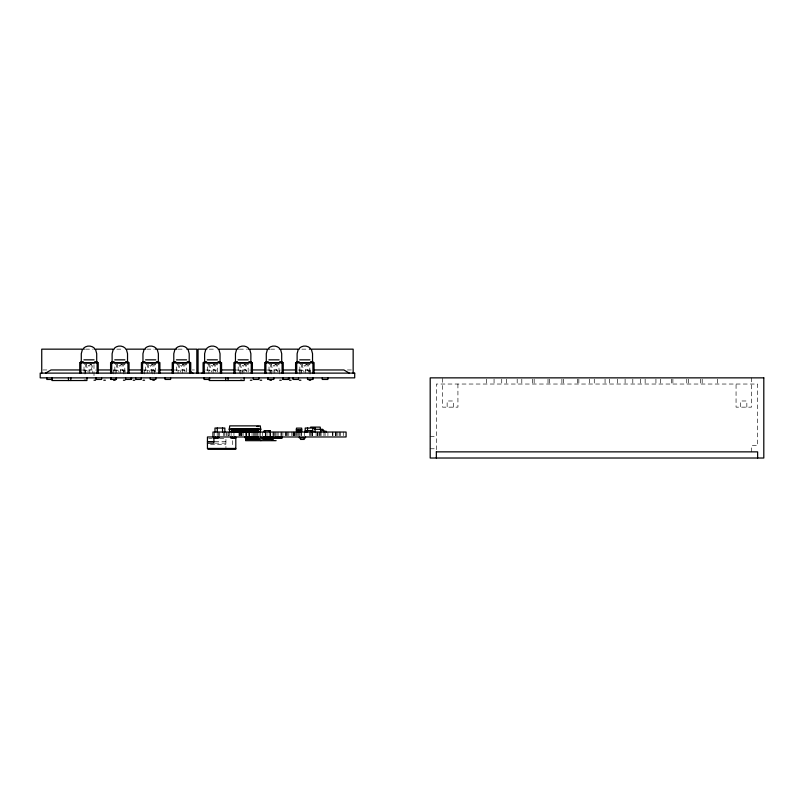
<?xml version="1.0" encoding="UTF-8"?>
<svg xmlns="http://www.w3.org/2000/svg" width="804" height="804" viewBox="0 0 804 804"><rect width="100%" height="100%" fill="white"/><g stroke="black" fill="none" stroke-linecap="round" stroke-linejoin="round"><path stroke-width="0.6" stroke-dasharray="4.02 3.01" d="M90.661 364.282L88.993 366.302L87.324 364.282M121.494 364.282L119.826 366.302L118.158 364.282M152.328 364.282L150.66 366.302L148.991 364.282M183.161 364.282L181.493 366.302L179.825 364.282M213.995 364.282L212.326 366.302L210.658 364.282M244.828 364.282L243.16 366.302L241.491 364.282M275.661 364.282L273.993 366.302L272.325 364.282M306.495 364.282L304.827 366.302L303.158 364.282M85.515 349.157L93.023 349.157M116.781 349.157L123.042 349.157M146.8 349.157L154.308 349.157M178.076 349.157L184.327 349.157M209.321 349.157L215.572 349.157M239.341 349.157L246.848 349.157M270.606 349.157L276.857 349.157M301.872 349.157L308.133 349.157M42.903 369.961L47.536 369.961M81.385 370.031L95.666 370.031M113.153 370.031L126.499 370.031M143.052 370.031L157.333 370.031M173.885 370.031L188.166 370.031M192.196 369.961L194.518 369.961M205.653 370.031L219 370.031M235.552 370.031L250.607 370.031M266.385 370.031L280.666 370.031M298.153 370.031L311.5 370.031M347.368 369.961L352.001 369.961M430.19 436.441L436.351 436.441M208.668 438.512L212.377 438.512M219.773 438.512L225.934 438.512L225.934 447.758M214.839 441.597L225.934 441.597M214.839 443.135L225.934 443.135M210.517 444.682L225.934 444.682M430.19 448.773L436.351 448.773M751.469 377.86L751.469 407.156L736.052 407.156L736.062 384.031M751.469 451.858L751.469 445.687L757.629 445.687L757.629 384.031L436.351 384.031L436.351 450.602M746.846 407.156L746.846 400.985L740.675 400.985L740.675 407.156M717.6 379.096L717.6 384.031M702.183 379.096L702.183 384.031M700.646 379.096L700.646 384.031M688.304 379.096L688.304 384.031M686.767 379.096L686.767 384.031M672.888 379.096L672.888 384.031M671.35 379.096L671.35 384.031M660.556 379.096L660.556 384.031M655.933 379.096L655.933 384.031M645.14 379.096L645.14 384.031M640.517 379.096L640.517 384.031M632.808 379.096L632.808 384.031M625.1 379.096L625.1 384.031M617.392 379.096L617.392 384.031M609.683 379.096L609.683 384.031M605.06 379.096L605.06 384.031M594.267 379.096L594.267 384.031M589.644 379.096L589.644 384.031M578.85 379.096L578.85 384.031M577.312 379.096L577.312 384.031M563.433 379.096L563.433 384.031M561.895 379.096L561.895 384.031M549.564 379.096L549.564 384.031M548.016 379.096L548.016 384.031M534.147 379.096L534.147 384.031M532.6 379.096L532.6 384.031M521.806 379.096L521.806 384.031M517.183 379.096L517.183 384.031M506.389 379.096L506.389 384.031M501.736 379.096L501.736 384.031M494.058 379.096L494.058 384.031M486.38 379.096L486.38 384.031M457.918 384.031L457.938 407.156L442.522 407.156L442.522 377.86M453.315 407.156L453.315 400.985L447.145 400.985L447.145 407.156M343.268 432.039L343.268 435.738M340.454 432.039L340.454 435.738M339.63 432.039L339.63 435.738M337.871 432.039L337.871 435.738M336.615 432.039L336.615 435.738M335.75 432.039L335.75 435.738M335.439 432.039L335.439 435.738M332.936 432.039L332.936 435.738M332.625 432.039L332.625 435.738M327.921 432.039L327.921 435.738M325.107 432.039L325.107 435.738M323.932 432.039L323.932 435.738M321.108 432.039L321.108 435.738M320.092 432.039L320.092 435.738M319.851 432.039L319.851 435.738M318.917 432.039L318.917 435.738M317.66 432.039L317.66 435.738M317.349 432.039L317.268 435.738M316.103 432.039L316.103 435.738M312.495 432.039L312.495 435.738M312.264 432.039L312.264 435.738M311.238 432.039L311.238 435.738M310.696 369.961L310.696 375.669M310.696 432.039L310.696 435.738M309.821 372.011L309.821 364.282L308.575 364.282L307.058 370.413L308.264 370.413L308.264 373.116M309.439 432.039L309.439 435.738M309.158 369.961L309.158 375.669M305.6 373.116L305.6 370.413L307.55 364.282L302.103 364.282L304.053 372.212M304.425 432.039L304.425 435.738M301.611 432.039L301.611 435.738M301.379 373.116L301.379 370.413L302.585 370.413L301.078 364.282L299.842 364.282L299.842 372.011M300.977 432.039L300.977 435.738M300.897 369.961L300.897 375.669M299.731 432.039L299.731 435.738M299.349 369.961L299.349 375.669M298.475 432.039L298.475 435.738M297.229 432.039L297.229 435.738M296.596 432.039L296.596 435.738M295.339 432.039L295.339 435.738M294.636 432.039L294.636 435.738M294.093 432.039L294.093 435.738M293.782 432.039L293.782 435.738M293.39 432.039L293.39 435.738M293.068 432.039L293.068 435.738M291.822 432.039L291.822 435.738M288.837 432.039L288.767 435.738M287.591 432.039L287.591 435.738M286.495 432.039L286.495 435.738M285.943 432.039L285.943 435.738M285.239 432.039L285.239 435.738M282.887 432.039L282.887 435.738M281.641 432.039L281.641 435.738M280.928 432.039L280.928 435.738M279.742 369.961L279.742 375.669M278.988 372.011L278.988 364.282L277.742 364.282L276.224 370.413L277.43 370.413L277.43 373.116M278.114 432.039L278.114 435.738M276.938 432.039L276.938 435.738M275.692 432.039L275.692 435.738M274.767 373.116L274.767 370.413L276.717 364.282L271.27 364.282L273.219 372.212M274.435 432.039L274.435 435.738M273.179 432.039L273.179 435.738M273.099 432.039L273.099 435.738M271.481 369.961L271.481 375.669M270.556 373.116L270.556 370.413L271.752 370.413L270.244 364.282L269.008 364.282L269.008 372.011M270.435 432.039L270.435 435.738M270.285 432.039L270.285 435.738M269.933 369.961L269.933 375.669M269.189 432.039L269.189 435.738M266.988 432.039L266.988 435.738M265.742 432.039L265.742 435.738M265.27 432.039L265.27 435.738M262.456 432.039L262.456 435.738M260.255 432.039L260.255 435.738M259.009 432.039L259.009 435.738M257.441 432.039L257.441 435.738M256.727 432.039L256.727 435.738M255.481 432.039L255.481 435.738M254.617 432.039L254.617 435.738M253.29 432.039L253.29 435.738M252.034 432.039L252.034 435.738M249.682 432.039L249.682 435.738M249.602 432.039L249.602 435.738M248.436 432.039L248.436 435.738M248.155 372.011L248.155 364.282L246.908 364.282L245.391 370.413L246.597 370.413L246.597 373.116M246.788 432.039L246.788 435.738M246.547 432.039L246.547 435.738M245.3 432.039L245.3 435.738M243.934 373.116L243.934 370.413L245.883 364.282L240.436 364.282L242.386 372.212M243.14 432.039L243.14 435.738M242.064 369.961L242.064 375.669M241.893 432.039L241.893 435.738M241.773 432.039L241.773 435.738M241.19 432.039L241.19 435.738M240.527 369.961L240.527 375.669M240.527 432.039L240.527 435.738M239.934 432.039L239.934 435.738M239.723 373.116L239.723 370.413L240.919 370.413L239.411 364.282L238.175 364.282L238.175 372.011M239.27 432.039L239.27 435.738M238.959 432.039L238.959 435.738M233.944 432.039L233.944 435.738M232.718 440.672L232.718 446.833M231.12 432.039L231.12 435.738M229.482 432.039L229.482 435.738M227.04 432.039L227.04 435.738M226.115 432.039L226.115 435.738M224.537 432.039L224.537 435.738M223.291 432.039L223.291 435.738M219.422 432.039L219.422 435.738M218.437 432.039L218.437 435.738M217.321 372.011L217.321 364.282L216.075 364.282L214.567 370.413L215.763 370.413L215.763 373.116M217.18 432.039L217.18 435.738M214.326 432.039L214.326 435.738M213.1 373.116L213.1 370.413L215.05 364.282L209.603 364.282L211.552 372.212M208.889 373.116L208.889 370.413L210.085 370.413L208.578 364.282L207.342 364.282L207.342 372.011M186.488 372.011L186.488 364.282L185.242 364.282L183.734 370.413L184.93 370.413L184.93 373.116M182.267 373.116L182.267 370.413L184.216 364.282L178.769 364.282L180.719 372.212M178.056 373.116L178.056 370.413L179.252 370.413L177.744 364.282L176.508 364.282L176.508 372.011M155.654 372.011L155.654 364.282L154.408 364.282L152.901 370.413L154.097 370.413L154.097 373.116M154.378 369.961L154.378 375.669M152.83 369.961L152.83 375.669M151.433 373.116L151.433 370.413L153.383 364.282L147.936 364.282L149.886 372.212M147.222 373.116L147.222 370.413L148.418 370.413L146.911 364.282L145.675 364.282L145.675 372.011M144.569 369.961L144.569 375.669M124.962 369.961L124.962 375.669M124.821 372.011L124.821 364.282L123.575 364.282L122.067 370.413L123.263 370.413L123.263 373.116M123.414 369.961L123.414 375.669M120.6 373.116L120.6 370.413L122.55 364.282L117.103 364.282L119.052 372.212M116.389 373.116L116.389 370.413L117.585 370.413L116.077 364.282L114.841 364.282L114.841 372.011M115.153 369.961L115.153 375.669M113.615 369.961L113.615 375.669M94.008 375.669L93.988 364.282L92.741 364.282L91.234 370.413L92.44 370.413L92.44 373.116M89.767 373.116L89.767 370.413L91.716 364.282L86.269 364.282L88.219 372.212M85.747 369.961L85.747 375.669M85.556 373.116L85.556 370.413L86.752 370.413L85.244 364.282L84.008 364.282L84.008 372.011M84.199 369.961L84.199 375.669M228.306 435.738L228.306 432.039L228.225 435.738"/><path stroke-width="1.21" d="M296.314 429.929L296.465 428.13L301.711 428.13L301.711 431.728L296.465 431.728L296.314 429.929L301.862 429.929M304.394 437.899L304.244 439.436L300.545 439.436L300.394 437.899M229.854 432.039L229.281 429.416L229.723 425.869L260.295 425.869L260.727 429.416L260.154 432.039M262.918 438.662L263.36 436.974M263.049 438.974L263.481 437.275L265.008 436.974L264.667 438.662M263.792 438.662L264.144 437.275M263.923 438.974L264.355 437.275M264.797 438.974L265.23 437.275L266.757 436.974M265.541 438.662L265.973 436.974M265.662 438.974L266.104 437.275M266.405 438.662L266.848 436.974M266.536 438.974L266.978 437.275L268.496 436.974M267.28 438.662L267.712 436.974M267.41 438.974L267.843 437.275M268.154 438.662L268.586 436.974M268.285 438.974L268.717 437.275L270.244 436.974M269.461 436.974L268.938 438.974M269.159 438.974L269.591 437.275M270.335 436.974L269.812 438.974M270.023 438.974L270.466 437.275L271.993 436.974M271.209 436.974L270.677 438.974M270.898 438.974L271.33 437.275M272.074 436.974L271.551 438.974M271.772 438.974L272.204 437.275L273.079 437.275M272.948 436.974L272.425 438.974M82.32 349.83L81.284 353.69L81.284 363.026M113.153 349.83L112.118 353.69L112.118 363.026M143.986 349.83L142.951 353.69L142.951 361.86M174.82 349.83L173.785 353.69L173.785 363.026M205.653 349.83L204.618 353.69L204.618 363.026M236.487 349.83L235.451 353.69L235.451 361.86M267.32 349.83L266.285 353.69L266.285 363.026M298.153 349.83L297.118 353.69L297.118 361.86M83.546 348.232C86.44 345.298 91.545 345.298 94.44 348.232M114.379 348.232C117.273 345.298 122.379 345.298 125.273 348.232M145.212 348.232C148.107 345.298 153.212 345.298 156.107 348.232M176.046 348.232C178.94 345.298 184.046 345.298 186.94 348.232M206.879 348.232C209.774 345.298 214.879 345.298 217.773 348.232M237.713 348.232C240.607 345.298 245.712 345.298 248.607 348.232M268.546 348.232C271.44 345.298 276.546 345.298 279.44 348.232M299.379 348.232C302.274 345.298 307.379 345.298 310.274 348.232M45.597 373.116L51.004 369.961L79.817 369.961M201.925 373.116L204.085 371.85M84.269 349.157L41.738 349.157L41.738 373.116M94.269 349.157L114.289 349.157M125.545 349.157L145.554 349.157M155.554 349.157L176.82 349.157M186.829 349.157L196.829 349.157L196.829 373.116M206.819 349.157L198.065 349.157L198.065 373.116M218.075 349.157L238.084 349.157M248.094 349.157L269.36 349.157M279.36 349.157L299.379 349.157M309.379 349.157L353.157 349.157L353.157 373.116M83.907 359.84L94.078 359.84M114.741 359.84L124.911 359.84M145.574 359.84L155.745 359.84M176.408 359.84L186.578 359.84M207.241 359.84L217.412 359.84M238.074 359.84L248.245 359.84M268.908 359.84L279.078 359.84M299.741 359.84L309.912 359.84M80.822 361.699L83.284 361.699M94.701 361.699L97.163 361.699M111.655 361.699L114.118 361.699M125.535 361.699L127.997 361.699M142.489 361.699L144.951 361.699M156.368 361.699L158.83 361.699M173.322 361.699L175.785 361.699M187.201 361.699L189.664 361.699M204.156 361.699L206.618 361.699M218.035 361.699L220.497 361.699M234.989 361.699L237.451 361.699M248.858 361.699L251.33 361.699M265.822 361.699L268.285 361.699M279.691 361.699L282.164 361.699M296.656 361.699L299.118 361.699M310.525 361.699L312.997 361.699M83.596 362.785L94.39 362.785M114.429 362.785L125.223 362.785M145.263 362.785L156.056 362.785M176.096 362.785L186.89 362.785M206.929 362.785L217.723 362.785M237.763 362.785L248.557 362.785M268.596 362.785L279.39 362.785M299.43 362.785L310.223 362.785M97.364 369.961L111.143 369.961M128.68 369.961L142.469 369.961M160.006 369.961L172.538 369.961M221.11 369.961L234.889 369.961M252.436 369.961L264.958 369.961M282.475 370.031L296.284 369.961M313.821 369.961L343.891 369.961L349.298 373.116M84.199 380.232L85.747 380.232M94.008 380.232L95.545 380.232M103.806 380.232L105.354 380.232M113.615 380.232L115.153 380.232M123.414 380.232L124.962 380.232M133.223 380.232L134.76 380.232M143.022 380.232L144.569 380.232M152.83 380.232L154.378 380.232M240.527 380.232L242.064 380.232M250.325 380.232L251.873 380.232M260.134 380.232L261.672 380.232M269.933 380.232L271.481 380.232M279.742 380.232L281.289 380.232M289.541 380.232L291.088 380.232M299.349 380.232L300.897 380.232M309.158 380.232L310.696 380.232M256.908 426.482L258.757 426.482M310.635 427.105L320.203 427.105L320.816 432.039M229.281 428.954L260.727 428.954M314.816 429.296L322.665 429.296L324.545 431.266L326.213 431.266L326.213 432.039M229.281 429.416L260.727 429.416M320.816 430.06L322.424 430.06L324.203 432.039M270.405 430.653L264.164 430.653L264.164 432.039M298.003 430.542L300.163 430.542M306.294 431.266L304.626 431.266L304.626 432.039M298.003 431.436L300.163 431.436M231.512 431.577L232.436 431.577M233.522 431.577L234.446 431.577M235.522 431.577L236.446 431.577M237.532 431.577L238.456 431.577M239.532 431.577L240.456 431.577M241.542 431.577L242.466 431.577M243.542 431.577L244.466 431.577M245.542 431.577L246.466 431.577M247.552 431.577L248.476 431.577M249.552 431.577L250.476 431.577M251.562 431.577L252.486 431.577M253.561 431.577L254.486 431.577M255.561 431.577L256.496 431.577M257.571 431.577L258.496 431.577M213.914 438.2L218.849 438.2L218.849 436.974M235.803 438.2L230.869 438.2L230.869 436.974M273.39 438.662L261.963 438.662L273.3 438.974M272.305 440.361L273.852 440.361M276.134 440.672L245.612 440.672L245.612 436.974M207.442 441.597L213.914 441.597M207.442 443.135L213.914 443.135L213.914 436.974M212.959 436.974L212.959 432.039L346.092 432.039L346.092 436.974L207.442 436.974L207.442 448.441L235.803 448.441M436.351 451.858L757.629 451.858L757.629 458.019M189.734 371.227L192.97 373.116M311.5 349.83L312.535 353.69L312.535 363.026M280.666 349.83L281.701 353.69L281.701 361.86M249.833 349.83L250.868 353.69L250.868 361.86M219 349.83L220.035 353.69L220.035 363.026M188.166 349.83L189.201 353.69L189.201 361.86M157.333 349.83L158.368 353.69L158.368 361.86M126.499 349.83L127.534 353.69L127.534 363.026M95.666 349.83L96.701 353.69L96.701 361.86M258.385 436.974L258.818 438.662M258.687 438.974L258.255 437.275L256.727 436.974M257.511 436.974L257.943 438.662M257.38 437.275L257.813 438.974M256.637 436.974L257.079 438.662M256.948 438.974L256.506 437.275L254.979 436.974M255.762 436.974L256.205 438.662M255.642 437.275L256.074 438.974M254.898 436.974L255.33 438.662M255.2 438.974L254.767 437.275L253.24 436.974M254.024 436.974L254.546 438.974M253.893 437.275L254.325 438.974M253.149 436.974L253.672 438.974M253.461 438.974L253.019 437.275L251.491 436.974M252.275 436.974L252.798 438.974M252.144 437.275L252.587 438.974M251.411 436.974L251.933 438.974M251.712 438.974L251.28 437.275L249.753 436.974M250.536 436.974L251.059 438.974M250.406 437.275L250.838 438.974M249.662 436.974L250.094 438.662M249.964 438.974L249.531 437.275L248.004 436.974M248.788 436.974L249.23 438.662M248.657 437.275L249.099 438.974M247.913 436.974L248.356 438.662M248.225 438.974L247.793 437.275L246.265 436.974L246.607 438.662M247.481 438.662L247.129 437.275M246.918 437.275L247.351 438.974M246.476 438.974L246.044 437.275L244.516 436.974M245.17 437.275L245.612 438.974L259.782 438.974L245.733 438.662L245.391 437.275M207.442 448.441L207.975 449.235A1.668 1.176 -90 0 0 208.306 449.305L235.803 449.305L235.803 436.974M436.351 451.747L436.351 458.019M327.871 377.86L327.871 379.458L322.283 379.458L322.283 377.86M315.088 432.039L315.088 428.029L305.218 428.029L305.218 432.039M314.073 373.106L314.073 362.624L295.57 362.624L295.57 373.106M313.53 362.624L296.113 362.624M313.098 377.86L313.098 379.458L307.52 379.458L307.52 377.86M312.917 362.624L312.917 373.106M312.776 428.029L312.776 432.039M312.304 432.039L312.304 430.653L306.143 430.653L306.143 432.039M311.379 430.653L311.379 432.039M307.53 428.029L307.53 431.034M307.068 430.653L307.068 432.039M305.48 436.974L305.48 437.899L299.309 437.899L299.309 436.974M300.163 429.929L300.163 432.039M298.525 377.86L298.525 379.458L292.937 379.458L292.937 377.86M298.003 429.929L298.003 432.039M296.736 362.624L296.736 373.106M288.847 377.86L288.847 379.458L282.877 379.458L282.877 377.86M288.465 377.86L288.465 379.458M283.239 373.106L283.239 362.624L264.747 362.624L264.747 373.106M283.269 377.86L283.269 379.458M282.696 362.624L265.28 362.624M282.083 362.624L282.083 373.106M282.144 436.974L282.144 438.2L272.335 438.2L272.335 436.974M281.4 436.974L281.4 438.2M280.053 436.974L280.053 438.2M279.149 436.974L278.707 437.899L278.164 436.974M277.259 436.974L277.259 438.2M275.903 436.974L275.903 438.2M275.169 436.974L275.169 438.2M273.702 377.86L273.702 379.458L267.983 379.458L267.983 377.86M273.571 377.86L273.571 379.458M270.335 430.653L270.335 432.039M269.481 430.653L269.481 432.039M268.124 377.86L268.124 379.458M265.903 362.624L265.903 373.106M265.169 430.653L265.169 432.039M260.868 436.974L260.868 440.672M258.868 377.86L258.868 379.458L253.29 379.458L253.29 377.86M258.496 428.954L258.496 432.039M257.571 428.954L257.571 432.039M256.496 428.954L256.496 432.039M255.561 428.954L255.561 432.039M254.486 428.954L254.486 432.039M253.561 428.954L253.561 432.039M252.406 373.106L252.406 362.624L233.914 362.624L233.914 373.106M252.486 428.954L252.486 432.039M251.863 362.624L234.446 362.624M251.562 428.954L251.562 432.039M251.25 362.624L251.25 373.106M250.476 428.954L250.476 432.039M249.552 428.954L249.552 432.039M248.476 428.954L248.476 432.039M247.552 428.954L247.552 432.039M246.466 428.954L246.466 432.039M245.542 428.954L245.542 432.039M244.466 428.954L244.466 432.039M244.195 377.86L244.195 380.533L209.211 380.533L209.211 378.754M243.542 428.954L243.542 432.039M242.466 428.954L242.466 432.039M241.542 428.954L241.542 432.039M240.456 428.954L240.456 432.039M239.532 428.954L239.532 432.039M238.456 428.954L238.456 432.039M237.532 428.954L237.532 432.039M236.446 428.954L236.446 432.039M235.522 428.954L235.522 432.039M235.069 362.624L235.069 373.106M234.446 428.954L234.446 432.039M234.265 436.974L234.265 438.2M233.522 428.954L233.522 432.039M232.436 428.954L232.436 432.039M232.416 436.974L232.416 438.2M231.512 428.954L231.512 432.039M228.085 377.86L228.085 380.533M225.703 377.86L225.703 380.533M224.849 432.039L224.849 428.029L214.98 428.029L214.98 432.039M222.537 428.029L222.537 432.039M221.572 373.106L221.572 362.624L203.08 362.624L203.08 373.106M221.03 362.624L203.613 362.624M220.417 362.624L220.417 373.106M217.291 428.029L217.291 432.039M217.301 436.974L217.301 438.2M215.452 436.974L215.452 438.2M209.633 377.86L209.633 379.458L204.055 379.458L204.055 377.86M204.236 362.624L204.236 373.106M190.739 373.106L190.739 362.624L172.247 362.624L172.247 373.106M190.196 362.624L172.78 362.624M189.583 362.624L189.583 373.106M173.403 362.624L173.403 373.106M170.619 377.86L170.619 379.458L165.041 379.458L165.041 377.86M159.906 373.106L159.906 362.624L141.414 362.624L141.414 373.106M159.363 362.624L141.946 362.624M158.75 362.624L158.75 373.106M155.845 377.86L155.845 379.458L150.268 379.458L150.268 377.86M142.569 362.624L142.569 373.106M141.273 377.86L141.273 379.458L135.685 379.458L135.685 377.86M131.595 377.86L131.595 379.458L125.635 379.458L125.635 377.86M131.213 377.86L131.213 379.458M129.072 373.106L129.072 362.624L110.58 362.624L110.58 373.106M128.529 362.624L111.113 362.624M127.916 362.624L127.916 373.106M116.459 377.86L116.459 379.458L110.731 379.458L110.731 377.86M116.319 377.86L116.319 379.458M111.736 362.624L111.736 373.106M110.872 377.86L110.872 379.458M101.616 377.86L101.616 379.458L96.038 379.458L96.038 377.86M98.239 373.106L98.239 362.624L79.747 362.624L79.747 373.106M97.696 362.624L80.279 362.624M97.083 362.624L97.083 373.106M86.943 377.86L86.943 380.533L51.959 380.533L51.959 377.86M80.902 362.624L80.902 373.106M70.832 377.86L70.832 380.533M68.451 377.86L68.451 380.533M52.391 377.86L52.391 379.458L46.803 379.458L46.803 377.86M354.695 373.116L40.2 373.116L40.2 377.86L354.695 377.86L354.695 373.116M763.8 377.86L430.19 377.86L430.19 458.019L763.8 458.019L763.8 377.86"/></g></svg>
